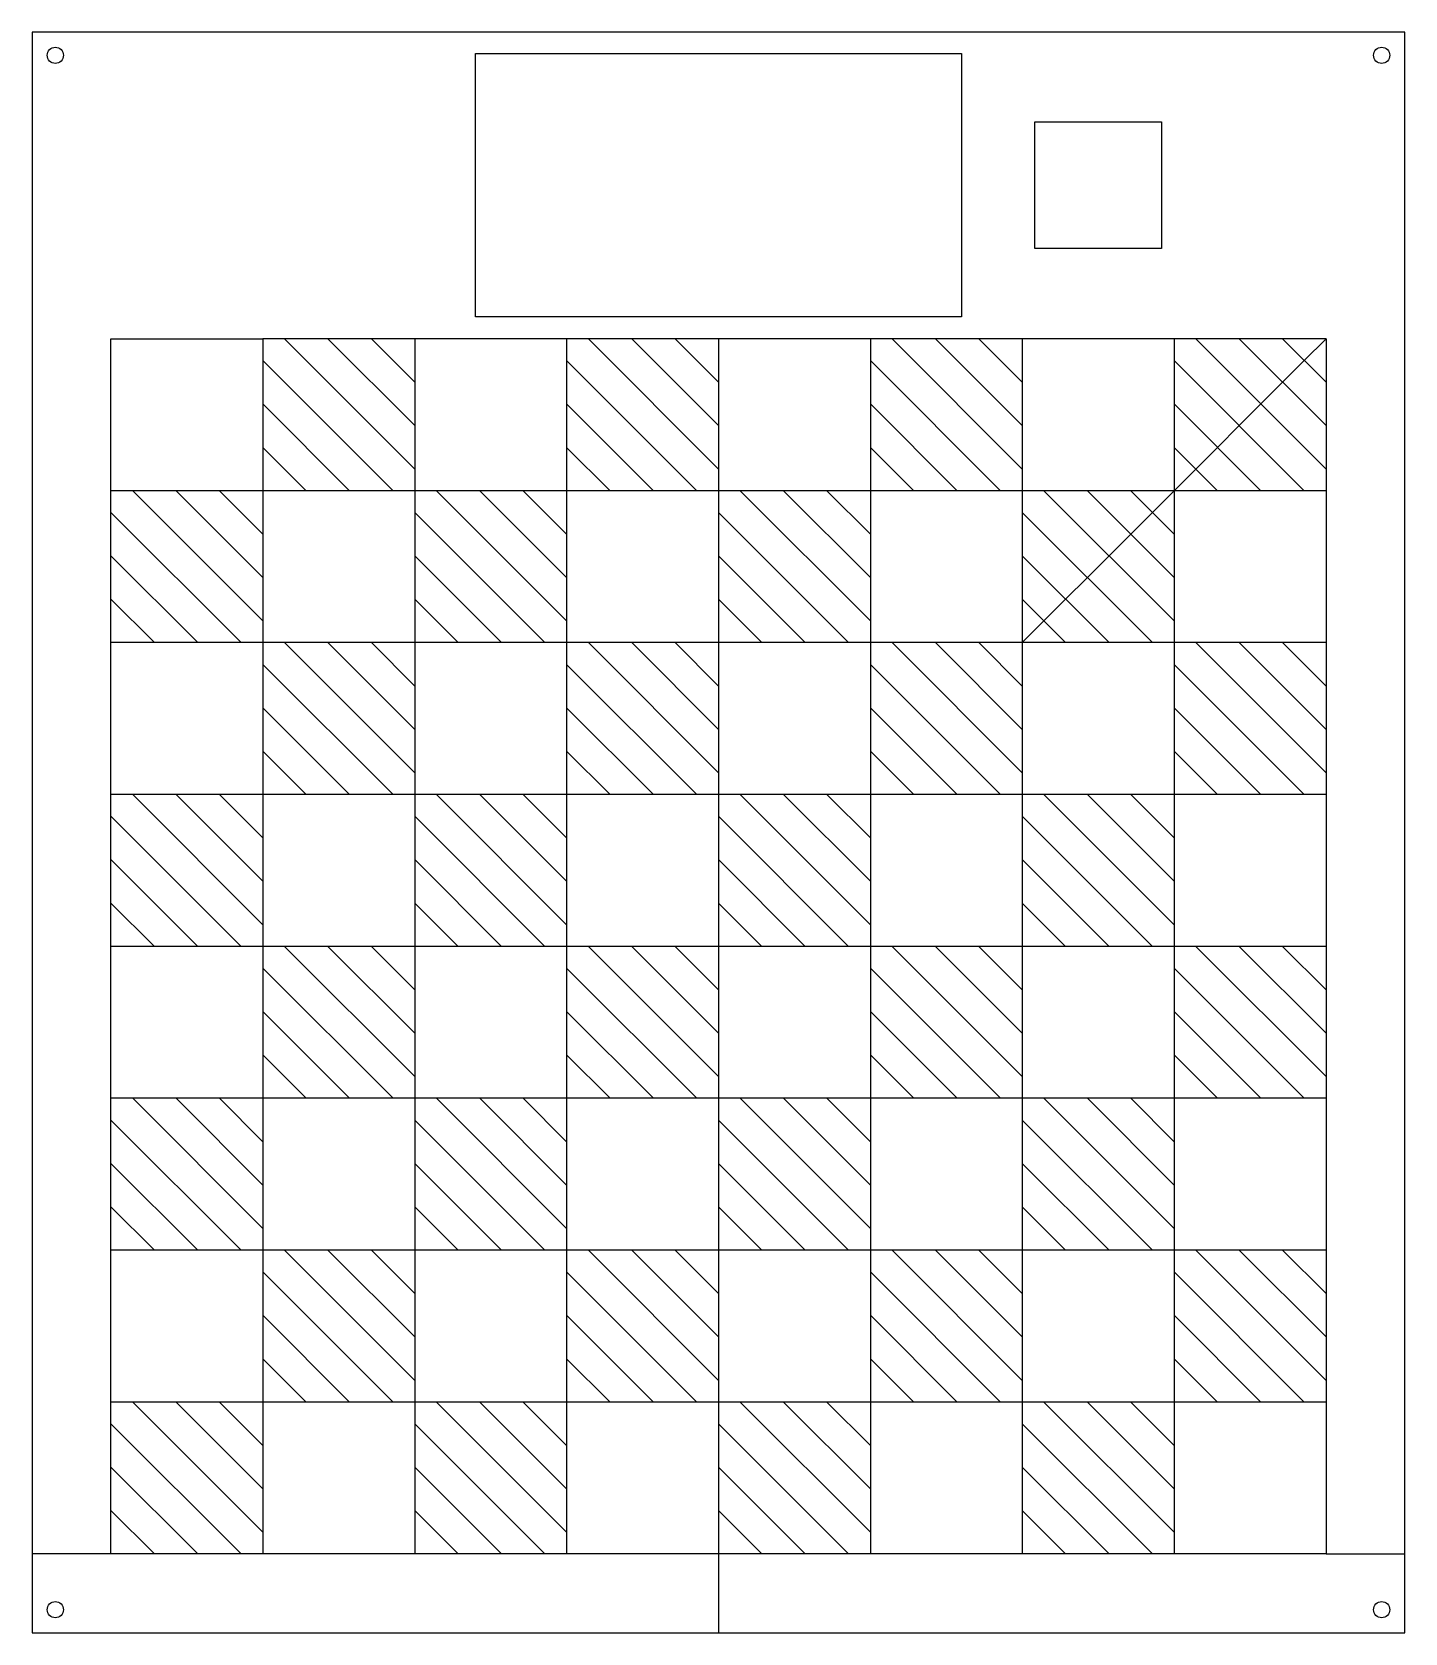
# Model space of a CAD drawing. Header units: millimetres. Extents: x -136 to 136, y -158 to 158.
import ezdxf

# ---------------------------------------------------------------- set-up
doc = ezdxf.new("R2010")
doc.units = ezdxf.units.MM
doc.layers.get('0').update_dxf_attribs({"linetype": 'CONTINUOUS'})

msp = doc.modelspace()

# ---------------------------------------------------------------- linework, layer by layer
for p, q in [((-135.6, 158.1), (-135.6, -158.1)), ((135.6, 158.1), (-135.6, 158.1)), ((135.6, -158.1), (135.6, 158.1)), ((120, 97.5), (-90, 97.5)), ((-60, 71.79), (-85.71, 97.5)), ((-60, 80.36), (-77.14, 97.5)), ((-60, 88.93), (-68.57, 97.5)), ((-60, 97.5), (-60, 67.5)), ((-30, 97.5), (-30, 67.5)), ((0, 71.79), (-25.71, 97.5)), ((0, 80.36), (-17.14, 97.5)), ((0, 88.93), (-8.57, 97.5)), ((0, 97.5), (0, 67.5)), ((30, 97.5), (30, 67.5)), ((60, 71.79), (34.29, 97.5)), ((60, 80.36), (42.86, 97.5)), ((60, 88.93), (51.43, 97.5)), ((60, 97.5), (60, 67.5)), ((90, 97.5), (90, 67.5)), ((120, 71.79), (94.29, 97.5)), ((120, 80.36), (102.86, 97.5)), ((120, 88.93), (111.43, 97.5)), ((115.71, 93.21), (120, 97.5)), ((120, 97.5), (120, 67.5)), ((-64.29, 67.5), (-90, 93.21)), ((-4.29, 67.5), (-30, 93.21)), ((55.71, 67.5), (30, 93.21)), ((115.71, 67.5), (90, 93.21)), ((115.71, 93.21), (111.43, 88.93)), ((111.43, 88.93), (107.14, 84.64)), ((-72.86, 67.5), (-90, 84.64)), ((-12.86, 67.5), (-30, 84.64)), ((47.14, 67.5), (30, 84.64)), ((107.14, 67.5), (90, 84.64)), ((107.14, 84.64), (102.86, 80.36)), ((102.86, 80.36), (98.57, 76.07)), ((-81.43, 67.5), (-90, 76.07)), ((-21.43, 67.5), (-30, 76.07)), ((38.57, 67.5), (30, 76.07)), ((98.57, 67.5), (90, 76.07)), ((98.57, 76.07), (94.29, 71.79)), ((94.29, 71.79), (90, 67.5)), ((-120, -142.5), (-120, 67.5)), ((-90, 41.79), (-115.71, 67.5)), ((-90, 50.36), (-107.14, 67.5)), ((-98.57, 67.5), (-90, 58.93)), ((-90, 67.5), (-90, 37.5)), ((-60, 67.5), (-90, 67.5)), ((-60, 67.5), (-60, 37.5)), ((-30, 67.5), (-60, 67.5)), ((-30, 41.79), (-55.71, 67.5)), ((-30, 50.36), (-47.14, 67.5)), ((-38.57, 67.5), (-30, 58.93)), ((-30, 67.5), (-30, 37.5)), ((0, 67.5), (-30, 67.5)), ((0, 67.5), (0, 37.5)), ((30, 67.5), (0, 67.5)), ((30, 41.79), (4.29, 67.5)), ((30, 50.36), (12.86, 67.5)), ((21.43, 67.5), (30, 58.93)), ((60, 67.5), (30, 67.5)), ((30, 67.5), (30, 37.5)), ((90, 67.5), (60, 67.5)), ((60, 67.5), (60, 37.5)), ((90, 41.79), (64.29, 67.5)), ((90, 50.36), (72.86, 67.5)), ((81.43, 67.5), (90, 58.93)), ((85.71, 63.21), (90, 67.5)), ((120, 67.5), (90, 67.5)), ((90, 67.5), (90, 37.5)), ((120, 67.5), (120, 37.5)), ((-94.29, 37.5), (-120, 63.21)), ((-34.29, 37.5), (-60, 63.21)), ((25.71, 37.5), (0, 63.21)), ((85.71, 37.5), (60, 63.21)), ((85.71, 63.21), (81.43, 58.93)), ((81.43, 58.93), (77.14, 54.64)), ((-102.86, 37.5), (-120, 54.64)), ((-42.86, 37.5), (-60, 54.64)), ((17.14, 37.5), (0, 54.64)), ((77.14, 37.5), (60, 54.64)), ((77.14, 54.64), (72.86, 50.36)), ((72.86, 50.36), (68.57, 46.07)), ((-120, 46.07), (-111.43, 37.5)), ((-60, 46.07), (-51.43, 37.5)), ((0, 46.07), (8.57, 37.5)), ((60, 46.07), (68.57, 37.5)), ((68.57, 46.07), (64.29, 41.79)), ((64.29, 41.79), (60, 37.5)), ((-90, 37.5), (-120, 37.5)), ((-60, 37.5), (-90, 37.5)), ((-90, 37.5), (-90, 7.5)), ((-60, 11.79), (-85.71, 37.5)), ((-60, 20.36), (-77.14, 37.5)), ((-60, 28.93), (-68.57, 37.5)), ((-60, 37.5), (-60, 7.5)), ((-30, 37.5), (-60, 37.5)), ((0, 37.5), (-30, 37.5)), ((-30, 37.5), (-30, 7.5)), ((0, 11.79), (-25.71, 37.5)), ((0, 20.36), (-17.14, 37.5)), ((0, 28.93), (-8.57, 37.5)), ((0, 37.5), (0, 7.5)), ((30, 37.5), (0, 37.5)), ((60, 37.5), (30, 37.5)), ((30, 37.5), (30, 7.5)), ((60, 11.79), (34.29, 37.5)), ((60, 20.36), (42.86, 37.5)), ((60, 28.93), (51.43, 37.5)), ((60, 37.5), (60, 7.5)), ((90, 37.5), (60, 37.5)), ((120, 37.5), (90, 37.5)), ((90, 37.5), (90, 7.5)), ((120, 11.79), (94.29, 37.5)), ((120, 20.36), (102.86, 37.5)), ((120, 28.93), (111.43, 37.5)), ((120, 37.5), (120, 7.5)), ((-64.29, 7.5), (-90, 33.21)), ((-4.29, 7.5), (-30, 33.21)), ((55.71, 7.5), (30, 33.21)), ((115.71, 7.5), (90, 33.21)), ((-72.86, 7.5), (-90, 24.64)), ((-12.86, 7.5), (-30, 24.64)), ((47.14, 7.5), (30, 24.64)), ((107.14, 7.5), (90, 24.64)), ((-81.43, 7.5), (-90, 16.07)), ((-21.43, 7.5), (-30, 16.07)), ((38.57, 7.5), (30, 16.07)), ((98.57, 7.5), (90, 16.07)), ((-90, 7.5), (-120, 7.5)), ((-90, -18.21), (-115.71, 7.5)), ((-90, -9.64), (-107.14, 7.5)), ((-98.57, 7.5), (-90, -1.07)), ((-90, 7.5), (-90, -22.5)), ((-60, 7.5), (-90, 7.5)), ((-60, 7.5), (-60, -22.5)), ((-30, 7.5), (-60, 7.5)), ((-30, -18.21), (-55.71, 7.5)), ((-30, -9.64), (-47.14, 7.5)), ((-38.57, 7.5), (-30, -1.07)), ((-30, 7.5), (-30, -22.5)), ((0, 7.5), (-30, 7.5)), ((30, 7.5), (0, 7.5)), ((0, 7.5), (0, -22.5)), ((30, -18.21), (4.29, 7.5)), ((30, -9.64), (12.86, 7.5)), ((21.43, 7.5), (30, -1.07)), ((60, 7.5), (30, 7.5)), ((30, 7.5), (30, -22.5)), ((60, 7.5), (60, -22.5)), ((90, 7.5), (60, 7.5)), ((90, -18.21), (64.29, 7.5)), ((90, -9.64), (72.86, 7.5)), ((81.43, 7.5), (90, -1.07)), ((120, 7.5), (90, 7.5)), ((90, 7.5), (90, -22.5)), ((120, 7.5), (120, -22.5)), ((-94.29, -22.5), (-120, 3.21)), ((-34.29, -22.5), (-60, 3.21)), ((25.71, -22.5), (0, 3.21)), ((85.71, -22.5), (60, 3.21)), ((-102.86, -22.5), (-120, -5.36)), ((-42.86, -22.5), (-60, -5.36)), ((17.14, -22.5), (0, -5.36)), ((77.14, -22.5), (60, -5.36)), ((-120, -13.93), (-111.43, -22.5)), ((-60, -13.93), (-51.43, -22.5)), ((0, -13.93), (8.57, -22.5)), ((60, -13.93), (68.57, -22.5)), ((-90, -22.5), (-120, -22.5)), ((-60, -22.5), (-90, -22.5)), ((-90, -22.5), (-90, -52.5)), ((-60, -48.21), (-85.71, -22.5)), ((-60, -39.64), (-77.14, -22.5)), ((-60, -31.07), (-68.57, -22.5)), ((-30, -22.5), (-60, -22.5)), ((-60, -22.5), (-60, -52.5)), ((0, -22.5), (-30, -22.5)), ((-30, -22.5), (-30, -52.5)), ((0, -48.21), (-25.71, -22.5)), ((0, -39.64), (-17.14, -22.5)), ((0, -31.07), (-8.57, -22.5)), ((30, -22.5), (0, -22.5)), ((0, -22.5), (0, -52.5)), ((30, -22.5), (30, -52.5)), ((60, -22.5), (30, -22.5)), ((60, -48.21), (34.29, -22.5)), ((60, -39.64), (42.86, -22.5)), ((60, -31.07), (51.43, -22.5)), ((60, -22.5), (60, -52.5)), ((90, -22.5), (60, -22.5)), ((90, -22.5), (90, -52.5)), ((120, -22.5), (90, -22.5)), ((120, -48.21), (94.29, -22.5)), ((120, -39.64), (102.86, -22.5)), ((120, -31.07), (111.43, -22.5)), ((120, -22.5), (120, -52.5)), ((-64.29, -52.5), (-90, -26.79)), ((-4.29, -52.5), (-30, -26.79)), ((55.71, -52.5), (30, -26.79)), ((115.71, -52.5), (90, -26.79)), ((-72.86, -52.5), (-90, -35.36)), ((-12.86, -52.5), (-30, -35.36)), ((47.14, -52.5), (30, -35.36)), ((107.14, -52.5), (90, -35.36)), ((-81.43, -52.5), (-90, -43.93)), ((-21.43, -52.5), (-30, -43.93)), ((38.57, -52.5), (30, -43.93)), ((98.57, -52.5), (90, -43.93)), ((-90, -52.5), (-120, -52.5)), ((-90, -78.21), (-115.71, -52.5)), ((-90, -69.64), (-107.14, -52.5)), ((-98.57, -52.5), (-90, -61.07)), ((-60, -52.5), (-90, -52.5)), ((-90, -52.5), (-90, -82.5)), ((-60, -52.5), (-60, -82.5)), ((-30, -52.5), (-60, -52.5)), ((-30, -78.21), (-55.71, -52.5)), ((-30, -69.64), (-47.14, -52.5)), ((-38.57, -52.5), (-30, -61.07)), ((0, -52.5), (-30, -52.5)), ((-30, -52.5), (-30, -82.5)), ((30, -52.5), (0, -52.5)), ((0, -52.5), (0, -82.5)), ((30, -78.21), (4.29, -52.5)), ((30, -69.64), (12.86, -52.5)), ((21.43, -52.5), (30, -61.07)), ((60, -52.5), (30, -52.5)), ((30, -52.5), (30, -82.5)), ((90, -52.5), (60, -52.5)), ((60, -52.5), (60, -82.5)), ((90, -78.21), (64.29, -52.5)), ((90, -69.64), (72.86, -52.5)), ((81.43, -52.5), (90, -61.07)), ((90, -52.5), (90, -82.5)), ((120, -52.5), (90, -52.5)), ((120, -52.5), (120, -82.5)), ((-94.29, -82.5), (-120, -56.79)), ((-34.29, -82.5), (-60, -56.79)), ((25.71, -82.5), (0, -56.79)), ((85.71, -82.5), (60, -56.79)), ((-102.86, -82.5), (-120, -65.36)), ((-42.86, -82.5), (-60, -65.36)), ((17.14, -82.5), (0, -65.36)), ((77.14, -82.5), (60, -65.36)), ((-120, -73.93), (-111.43, -82.5)), ((-60, -73.93), (-51.43, -82.5)), ((0, -73.93), (8.57, -82.5)), ((60, -73.93), (68.57, -82.5)), ((-90, -82.5), (-120, -82.5)), ((-60, -82.5), (-90, -82.5)), ((-90, -82.5), (-90, -112.5)), ((-60, -108.21), (-85.71, -82.5)), ((-60, -99.64), (-77.14, -82.5)), ((-60, -91.07), (-68.57, -82.5)), ((-30, -82.5), (-60, -82.5)), ((-60, -82.5), (-60, -112.5)), ((-30, -82.5), (-30, -112.5)), ((0, -82.5), (-30, -82.5)), ((0, -108.21), (-25.71, -82.5)), ((0, -99.64), (-17.14, -82.5)), ((0, -91.07), (-8.57, -82.5)), ((30, -82.5), (0, -82.5)), ((0, -82.5), (0, -112.5)), ((30, -82.5), (30, -112.5)), ((60, -82.5), (30, -82.5)), ((60, -108.21), (34.29, -82.5)), ((60, -99.64), (42.86, -82.5)), ((60, -91.07), (51.43, -82.5)), ((60, -82.5), (60, -112.5)), ((90, -82.5), (60, -82.5)), ((120, -82.5), (90, -82.5)), ((90, -82.5), (90, -112.5)), ((120, -108.21), (94.29, -82.5)), ((120, -99.64), (102.86, -82.5)), ((120, -91.07), (111.43, -82.5)), ((120, -82.5), (120, -112.5)), ((-64.29, -112.5), (-90, -86.79)), ((-4.29, -112.5), (-30, -86.79)), ((55.71, -112.5), (30, -86.79)), ((115.71, -112.5), (90, -86.79)), ((-72.86, -112.5), (-90, -95.36)), ((-12.86, -112.5), (-30, -95.36)), ((47.14, -112.5), (30, -95.36)), ((107.14, -112.5), (90, -95.36)), ((-81.43, -112.5), (-90, -103.93)), ((-21.43, -112.5), (-30, -103.93)), ((38.57, -112.5), (30, -103.93)), ((98.57, -112.5), (90, -103.93)), ((-90, -112.5), (-120, -112.5)), ((-90, -138.21), (-115.71, -112.5)), ((-90, -129.64), (-107.14, -112.5)), ((-98.57, -112.5), (-90, -121.07)), ((-90, -112.5), (-90, -142.5)), ((-60, -112.5), (-90, -112.5)), ((-30, -112.5), (-60, -112.5)), ((-60, -112.5), (-60, -142.5)), ((-30, -138.21), (-55.71, -112.5)), ((-30, -129.64), (-47.14, -112.5)), ((-38.57, -112.5), (-30, -121.07)), ((-30, -112.5), (-30, -142.5)), ((0, -112.5), (-30, -112.5)), ((0, -112.5), (0, -142.5)), ((30, -112.5), (0, -112.5)), ((30, -138.21), (4.29, -112.5)), ((30, -129.64), (12.86, -112.5)), ((21.43, -112.5), (30, -121.07)), ((30, -112.5), (30, -142.5)), ((60, -112.5), (30, -112.5)), ((90, -112.5), (60, -112.5)), ((60, -112.5), (60, -142.5)), ((90, -138.21), (64.29, -112.5)), ((90, -129.64), (72.86, -112.5)), ((81.43, -112.5), (90, -121.07)), ((90, -112.5), (90, -142.5)), ((120, -112.5), (90, -112.5)), ((120, -112.5), (120, -142.5)), ((-94.29, -142.5), (-120, -116.79)), ((-34.29, -142.5), (-60, -116.79)), ((25.71, -142.5), (0, -116.79)), ((85.71, -142.5), (60, -116.79)), ((-102.86, -142.5), (-120, -125.36)), ((-42.86, -142.5), (-60, -125.36)), ((17.14, -142.5), (0, -125.36)), ((77.14, -142.5), (60, -125.36)), ((-120, -133.93), (-111.43, -142.5)), ((-60, -133.93), (-51.43, -142.5)), ((0, -133.93), (8.57, -142.5)), ((60, -133.93), (68.57, -142.5)), ((-120, -142.5), (-135.6, -142.5)), ((-90, -142.5), (-120, -142.5)), ((-60, -142.5), (-90, -142.5)), ((-30, -142.5), (-60, -142.5)), ((0, -142.5), (-30, -142.5)), ((30, -142.5), (0, -142.5)), ((0, -142.5), (0, -158.1)), ((60, -142.5), (30, -142.5)), ((90, -142.5), (60, -142.5)), ((120, -142.5), (90, -142.5)), ((120, -142.5), (135.6, -142.5)), ((-135.6, -158.1), (135.6, -158.1))]:
    msp.add_line(p, q)
for points in [[(48, 101.86), (-48, 101.86), (-48, 153.86), (48, 153.86)], [(62.5, 140.36), (87.5, 140.36), (87.5, 115.36), (62.5, 115.36)], [(-120, 97.5), (-90, 97.5), (-90, 67.5), (-120, 67.5)]]:
    msp.add_lwpolyline(points, close=True)
for centre in [(-131, 153.5), (131, 153.5), (-131, -153.5), (131, -153.5)]:
    msp.add_circle(centre, 1.6)

doc.saveas('drawing.dxf')
